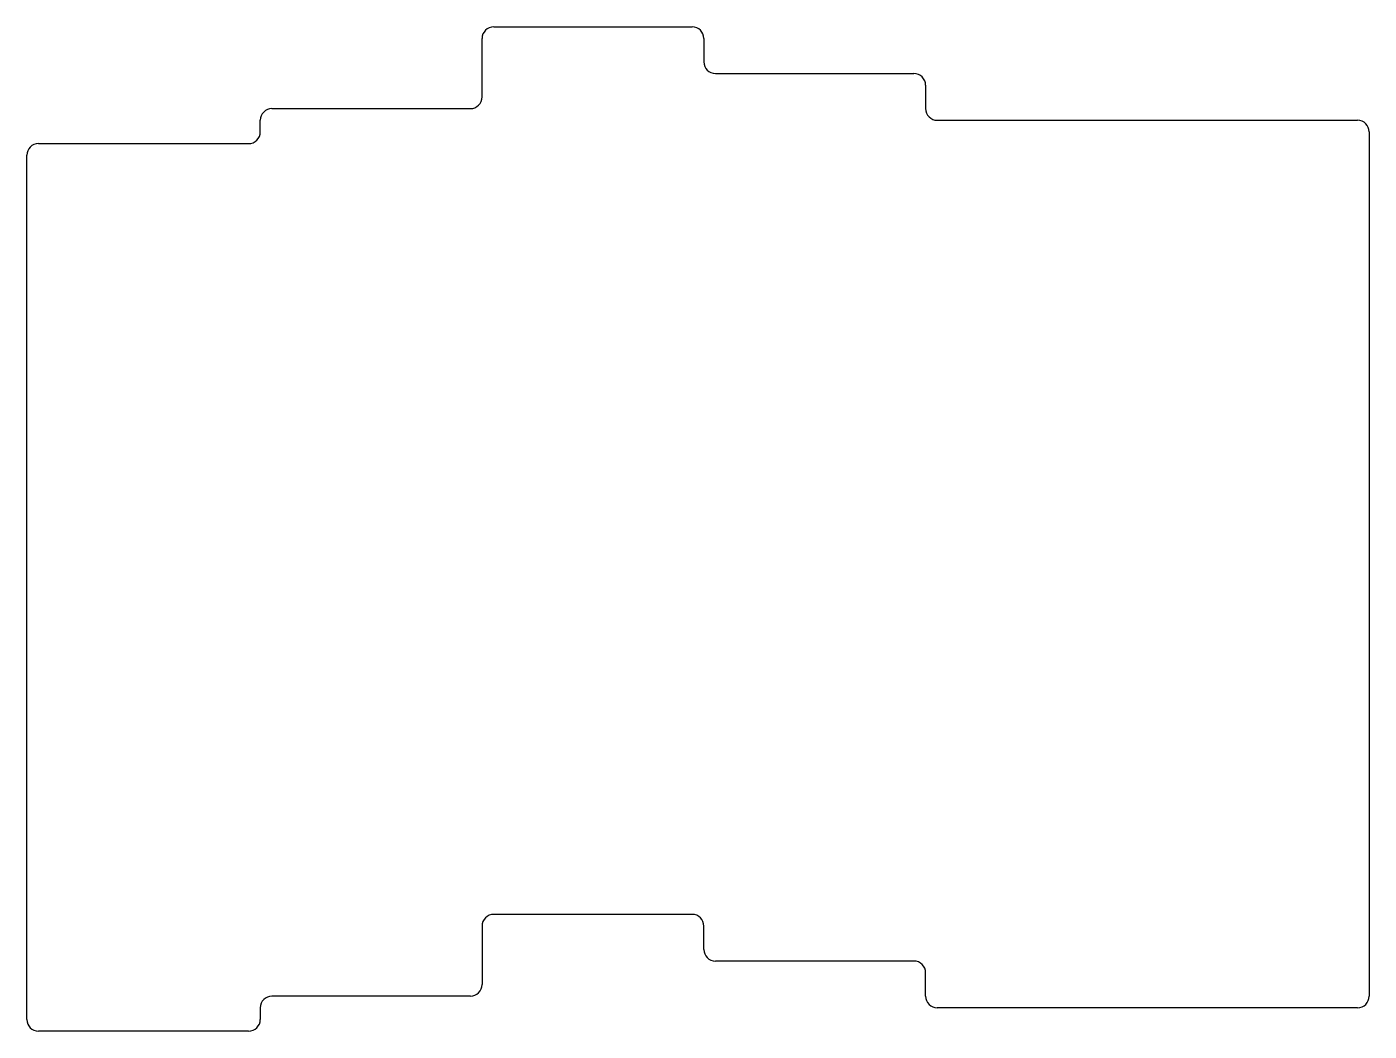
# Model space of a CAD drawing. Extents: x -115 to 0, y -2 to 84.
import ezdxf

# ---------------------------------------------------------------- set-up
doc = ezdxf.new("R2010")
doc.units = 0
doc.layers.add('MODELSKETCH_VISIBLE', color=7, linetype='CONTINUOUS')

msp = doc.modelspace()

# ---------------------------------------------------------------- linework, layer by layer
at = {"layer": 'MODELSKETCH_VISIBLE'}
for p, q in [((-75, 84), (-58, 84)), ((-76, 78), (-76, 83)), ((-57, 83), (-57, 81)), ((-56, 80), (-39, 80)), ((-38, 79), (-38, 77)), ((-95, 75), (-95, 76)), ((-94, 77), (-77, 77)), ((-37, 76), (-1, 76)), ((0, 75), (0, 1)), ((-114, 74), (-96, 74)), ((-115, -1), (-115, 73)), ((-76, 7), (-76, 2)), ((-58, 8), (-75, 8)), ((-57, 5), (-57, 7)), ((-39, 4), (-56, 4)), ((-38, 1), (-38, 3)), ((-95, 0), (-95, -1)), ((-77, 1), (-94, 1)), ((-1, 0), (-37, 0)), ((-96, -2), (-114, -2))]:
    msp.add_line(p, q, dxfattribs=at)
for centre, start, end in [((-75, 83), 90, 180), ((-58, 83), 0, 90), ((-56, 81), 180, 270), ((-39, 79), 0, 90), ((-77, 78), 270, 0), ((-94, 76), 90, 180), ((-37, 77), 180, 270), ((-1, 75), 0, 90), ((-96, 75), 270, 0), ((-114, 73), 90, 180), ((-75, 7), 90, 180), ((-58, 7), 0, 90), ((-56, 5), 180, 270), ((-39, 3), 0, 90), ((-77, 2), 270, 0), ((-94, 0), 90, 180), ((-37, 1), 180, 270), ((-1, 1), 270, 0), ((-114, -1), 180, 270), ((-96, -1), 270, 0)]:
    msp.add_arc(centre, 1, start, end, dxfattribs=at)

doc.saveas('drawing.dxf')
